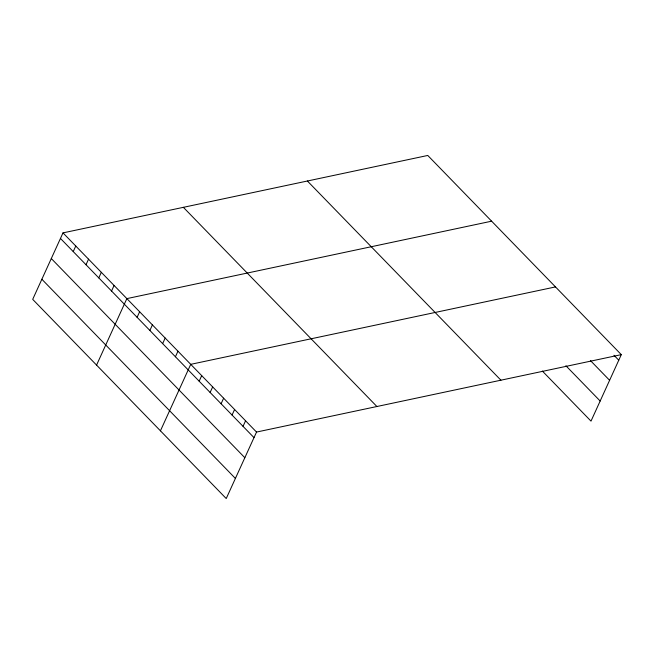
<?xml version="1.0" encoding="UTF-8"?>
<svg xmlns="http://www.w3.org/2000/svg" width="654" height="654" viewBox="0 0 654 654"><rect width="100%" height="100%" fill="white"/><g stroke="black" fill="none" stroke-linecap="round" stroke-linejoin="round"><path stroke-width="0.98" d="M62.997 232.881L32.7 299.36L226.235 498.544L256.531 432.065L621.3 354.64L427.765 155.456L62.997 232.881L256.531 432.065M73.24 251.586L75.766 246.027M86.009 264.731L88.543 259.172M98.787 277.876L101.313 272.317M111.556 291.022L114.09 285.463M96.571 365.087L126.86 298.616L491.628 221.183M137.103 317.321L139.637 311.762M149.88 330.466L152.407 324.907M162.65 343.612L165.184 338.053M175.427 356.757L177.953 351.198M160.434 430.822L190.731 364.343L555.499 286.918M199.168 381.192L201.702 375.633M210.13 392.474L212.664 386.923M221.101 403.763L223.635 398.204M232.064 415.053L234.598 409.494M243.035 426.343L245.569 420.784M621.3 354.64L591.003 421.119L542.338 371.031M613.967 355.261L618.766 360.199M590.415 360.55L609.602 380.301M565.89 365.741L600.168 401.016M307.388 181.003L500.923 380.195M183.365 207.326L376.908 406.518M60.462 238.44L253.997 437.624M51.298 258.543L244.841 457.726M41.864 279.258L235.399 478.442"/></g></svg>
